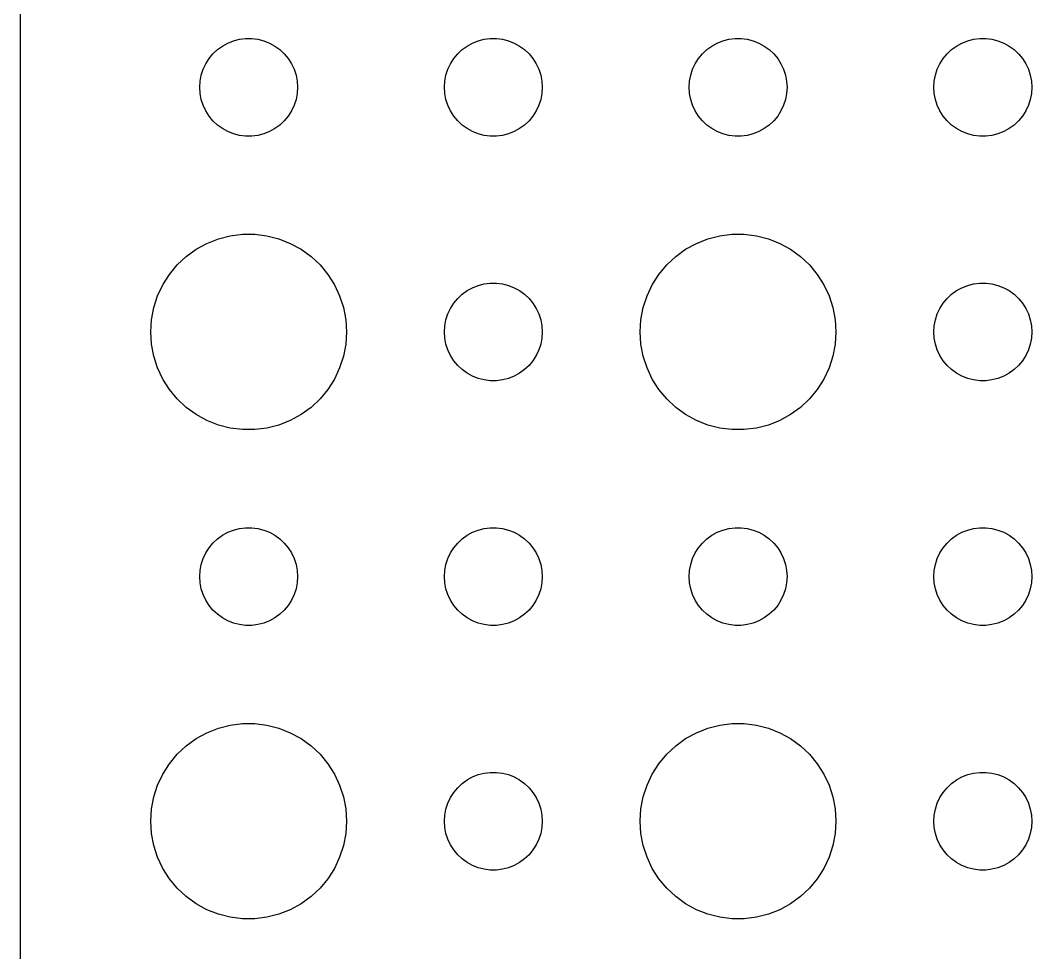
# Model space of a CAD drawing. Header units: metres. Extents: x -134 to 134, y 518 to 1078.
# Drawn here: x -134.5 to -103.5, y 907.97 to 936.56 of the extents above; entities that cross this region are included whole.
import ezdxf

# ---------------------------------------------------------------- set-up
doc = ezdxf.new("R2010")
doc.units = ezdxf.units.M

msp = doc.modelspace()

# ---------------------------------------------------------------- linework, layer by layer
for p, q in [((-134.5, 959), (-134.5, 865)), ((-128.139, 935.857), (-127.964, 935.927)), ((-127.964, 935.927), (-127.781, 935.973)), ((-127.781, 935.973), (-127.594, 935.997)), ((-127.594, 935.997), (-127.406, 935.997)), ((-127.406, 935.997), (-127.219, 935.973)), ((-127.219, 935.973), (-127.036, 935.927)), ((-127.036, 935.927), (-126.861, 935.857)), ((-120.639, 935.857), (-120.464, 935.927)), ((-120.464, 935.927), (-120.281, 935.973)), ((-120.281, 935.973), (-120.094, 935.997)), ((-120.094, 935.997), (-119.906, 935.997)), ((-119.906, 935.997), (-119.719, 935.973)), ((-119.719, 935.973), (-119.536, 935.927)), ((-119.536, 935.927), (-119.361, 935.857)), ((-113.139, 935.857), (-112.964, 935.927)), ((-112.964, 935.927), (-112.781, 935.973)), ((-112.781, 935.973), (-112.594, 935.997)), ((-112.594, 935.997), (-112.406, 935.997)), ((-112.406, 935.997), (-112.219, 935.973)), ((-112.219, 935.973), (-112.036, 935.927)), ((-112.036, 935.927), (-111.861, 935.857)), ((-105.639, 935.857), (-105.464, 935.927)), ((-105.464, 935.927), (-105.281, 935.973)), ((-105.281, 935.973), (-105.094, 935.997)), ((-105.094, 935.997), (-104.906, 935.997)), ((-104.906, 935.997), (-104.719, 935.973)), ((-104.719, 935.973), (-104.536, 935.927)), ((-104.536, 935.927), (-104.361, 935.857)), ((-128.593, 935.527), (-128.456, 935.656)), ((-128.456, 935.656), (-128.304, 935.766)), ((-128.304, 935.766), (-128.139, 935.857)), ((-126.861, 935.857), (-126.696, 935.766)), ((-126.696, 935.766), (-126.544, 935.656)), ((-126.544, 935.656), (-126.407, 935.527)), ((-121.093, 935.527), (-120.956, 935.656)), ((-120.956, 935.656), (-120.804, 935.766)), ((-120.804, 935.766), (-120.639, 935.857)), ((-119.361, 935.857), (-119.196, 935.766)), ((-119.196, 935.766), (-119.044, 935.656)), ((-119.044, 935.656), (-118.907, 935.527)), ((-113.593, 935.527), (-113.456, 935.656)), ((-113.456, 935.656), (-113.304, 935.766)), ((-113.304, 935.766), (-113.139, 935.857)), ((-111.861, 935.857), (-111.696, 935.766)), ((-111.696, 935.766), (-111.544, 935.656)), ((-111.544, 935.656), (-111.407, 935.527)), ((-106.093, 935.527), (-105.956, 935.656)), ((-105.956, 935.656), (-105.804, 935.766)), ((-105.804, 935.766), (-105.639, 935.857)), ((-104.361, 935.857), (-104.196, 935.766)), ((-104.196, 935.766), (-104.044, 935.656)), ((-104.044, 935.656), (-103.907, 935.527)), ((-128.814, 935.223), (-128.714, 935.382)), ((-128.714, 935.382), (-128.593, 935.527)), ((-126.407, 935.527), (-126.286, 935.382)), ((-126.286, 935.382), (-126.186, 935.223)), ((-121.314, 935.223), (-121.214, 935.382)), ((-121.214, 935.382), (-121.093, 935.527)), ((-118.907, 935.527), (-118.786, 935.382)), ((-118.786, 935.382), (-118.686, 935.223)), ((-113.814, 935.223), (-113.714, 935.382)), ((-113.714, 935.382), (-113.593, 935.527)), ((-111.407, 935.527), (-111.286, 935.382)), ((-111.286, 935.382), (-111.186, 935.223)), ((-106.314, 935.223), (-106.214, 935.382)), ((-106.214, 935.382), (-106.093, 935.527)), ((-103.907, 935.527), (-103.786, 935.382)), ((-103.786, 935.382), (-103.686, 935.223)), ((-128.953, 934.873), (-128.895, 935.052)), ((-128.895, 935.052), (-128.814, 935.223)), ((-126.186, 935.223), (-126.105, 935.052)), ((-126.105, 935.052), (-126.047, 934.873)), ((-121.453, 934.873), (-121.395, 935.052)), ((-121.395, 935.052), (-121.314, 935.223)), ((-118.686, 935.223), (-118.605, 935.052)), ((-118.605, 935.052), (-118.547, 934.873)), ((-113.953, 934.873), (-113.895, 935.052)), ((-113.895, 935.052), (-113.814, 935.223)), ((-111.186, 935.223), (-111.105, 935.052)), ((-111.105, 935.052), (-111.047, 934.873)), ((-106.453, 934.873), (-106.395, 935.052)), ((-106.395, 935.052), (-106.314, 935.223)), ((-103.686, 935.223), (-103.605, 935.052)), ((-103.605, 935.052), (-103.547, 934.873)), ((-129, 934.5), (-128.988, 934.688)), ((-128.988, 934.688), (-128.953, 934.873)), ((-126.047, 934.873), (-126.012, 934.688)), ((-126.012, 934.688), (-126, 934.5)), ((-121.5, 934.5), (-121.488, 934.688)), ((-121.488, 934.688), (-121.453, 934.873)), ((-118.547, 934.873), (-118.512, 934.688)), ((-118.512, 934.688), (-118.5, 934.5)), ((-114, 934.5), (-113.988, 934.688)), ((-113.988, 934.688), (-113.953, 934.873)), ((-111.047, 934.873), (-111.012, 934.688)), ((-111.012, 934.688), (-111, 934.5)), ((-106.5, 934.5), (-106.488, 934.688)), ((-106.488, 934.688), (-106.453, 934.873)), ((-103.547, 934.873), (-103.512, 934.688)), ((-103.512, 934.688), (-103.5, 934.5)), ((-128.988, 934.312), (-129, 934.5)), ((-126, 934.5), (-126.012, 934.312)), ((-121.488, 934.312), (-121.5, 934.5)), ((-118.5, 934.5), (-118.512, 934.312)), ((-113.988, 934.312), (-114, 934.5)), ((-111, 934.5), (-111.012, 934.312)), ((-106.488, 934.312), (-106.5, 934.5)), ((-103.5, 934.5), (-103.512, 934.312)), ((-128.953, 934.127), (-128.988, 934.312)), ((-128.895, 933.948), (-128.953, 934.127)), ((-126.047, 934.127), (-126.105, 933.948)), ((-126.012, 934.312), (-126.047, 934.127)), ((-121.453, 934.127), (-121.488, 934.312)), ((-121.395, 933.948), (-121.453, 934.127)), ((-118.547, 934.127), (-118.605, 933.948)), ((-118.512, 934.312), (-118.547, 934.127)), ((-113.953, 934.127), (-113.988, 934.312)), ((-113.895, 933.948), (-113.953, 934.127)), ((-111.047, 934.127), (-111.105, 933.948)), ((-111.012, 934.312), (-111.047, 934.127)), ((-106.453, 934.127), (-106.488, 934.312)), ((-106.395, 933.948), (-106.453, 934.127)), ((-103.547, 934.127), (-103.605, 933.948)), ((-103.512, 934.312), (-103.547, 934.127)), ((-128.814, 933.777), (-128.895, 933.948)), ((-128.714, 933.618), (-128.814, 933.777)), ((-126.186, 933.777), (-126.286, 933.618)), ((-126.105, 933.948), (-126.186, 933.777)), ((-121.314, 933.777), (-121.395, 933.948)), ((-121.214, 933.618), (-121.314, 933.777)), ((-118.686, 933.777), (-118.786, 933.618)), ((-118.605, 933.948), (-118.686, 933.777)), ((-113.814, 933.777), (-113.895, 933.948)), ((-113.714, 933.618), (-113.814, 933.777)), ((-111.186, 933.777), (-111.286, 933.618)), ((-111.105, 933.948), (-111.186, 933.777)), ((-106.314, 933.777), (-106.395, 933.948)), ((-106.214, 933.618), (-106.314, 933.777)), ((-103.686, 933.777), (-103.786, 933.618)), ((-103.605, 933.948), (-103.686, 933.777)), ((-128.593, 933.473), (-128.714, 933.618)), ((-128.456, 933.344), (-128.593, 933.473)), ((-126.407, 933.473), (-126.544, 933.344)), ((-126.286, 933.618), (-126.407, 933.473)), ((-121.093, 933.473), (-121.214, 933.618)), ((-120.956, 933.344), (-121.093, 933.473)), ((-118.907, 933.473), (-119.044, 933.344)), ((-118.786, 933.618), (-118.907, 933.473)), ((-113.593, 933.473), (-113.714, 933.618)), ((-113.456, 933.344), (-113.593, 933.473)), ((-111.407, 933.473), (-111.544, 933.344)), ((-111.286, 933.618), (-111.407, 933.473)), ((-106.093, 933.473), (-106.214, 933.618)), ((-105.956, 933.344), (-106.093, 933.473)), ((-103.907, 933.473), (-104.044, 933.344)), ((-103.786, 933.618), (-103.907, 933.473)), ((-128.304, 933.234), (-128.456, 933.344)), ((-128.139, 933.143), (-128.304, 933.234)), ((-127.964, 933.073), (-128.139, 933.143)), ((-126.861, 933.143), (-127.036, 933.073)), ((-126.696, 933.234), (-126.861, 933.143)), ((-126.544, 933.344), (-126.696, 933.234)), ((-120.804, 933.234), (-120.956, 933.344)), ((-120.639, 933.143), (-120.804, 933.234)), ((-120.464, 933.073), (-120.639, 933.143)), ((-119.361, 933.143), (-119.536, 933.073)), ((-119.196, 933.234), (-119.361, 933.143)), ((-119.044, 933.344), (-119.196, 933.234)), ((-113.304, 933.234), (-113.456, 933.344)), ((-113.139, 933.143), (-113.304, 933.234)), ((-112.964, 933.073), (-113.139, 933.143)), ((-111.861, 933.143), (-112.036, 933.073)), ((-111.696, 933.234), (-111.861, 933.143)), ((-111.544, 933.344), (-111.696, 933.234)), ((-105.804, 933.234), (-105.956, 933.344)), ((-105.639, 933.143), (-105.804, 933.234)), ((-105.464, 933.073), (-105.639, 933.143)), ((-104.361, 933.143), (-104.536, 933.073)), ((-104.196, 933.234), (-104.361, 933.143)), ((-104.044, 933.344), (-104.196, 933.234)), ((-127.781, 933.027), (-127.964, 933.073)), ((-127.594, 933.003), (-127.781, 933.027)), ((-127.406, 933.003), (-127.594, 933.003)), ((-127.219, 933.027), (-127.406, 933.003)), ((-127.036, 933.073), (-127.219, 933.027)), ((-120.281, 933.027), (-120.464, 933.073)), ((-120.094, 933.003), (-120.281, 933.027)), ((-119.906, 933.003), (-120.094, 933.003)), ((-119.719, 933.027), (-119.906, 933.003)), ((-119.536, 933.073), (-119.719, 933.027)), ((-112.781, 933.027), (-112.964, 933.073)), ((-112.594, 933.003), (-112.781, 933.027)), ((-112.406, 933.003), (-112.594, 933.003)), ((-112.219, 933.027), (-112.406, 933.003)), ((-112.036, 933.073), (-112.219, 933.027)), ((-105.281, 933.027), (-105.464, 933.073)), ((-105.094, 933.003), (-105.281, 933.027)), ((-104.906, 933.003), (-105.094, 933.003)), ((-104.719, 933.027), (-104.906, 933.003)), ((-104.536, 933.073), (-104.719, 933.027)), ((-129.107, 929.533), (-128.777, 929.714)), ((-128.777, 929.714), (-128.427, 929.853)), ((-128.427, 929.853), (-128.062, 929.947)), ((-128.062, 929.947), (-127.688, 929.994)), ((-127.688, 929.994), (-127.312, 929.994)), ((-127.312, 929.994), (-126.938, 929.947)), ((-126.938, 929.947), (-126.573, 929.853)), ((-126.573, 929.853), (-126.223, 929.714)), ((-126.223, 929.714), (-125.893, 929.533)), ((-114.107, 929.533), (-113.777, 929.714)), ((-113.777, 929.714), (-113.427, 929.853)), ((-113.427, 929.853), (-113.062, 929.947)), ((-113.062, 929.947), (-112.688, 929.994)), ((-112.688, 929.994), (-112.312, 929.994)), ((-112.312, 929.994), (-111.938, 929.947)), ((-111.938, 929.947), (-111.573, 929.853)), ((-111.573, 929.853), (-111.223, 929.714)), ((-111.223, 929.714), (-110.893, 929.533)), ((-129.412, 929.312), (-129.107, 929.533)), ((-125.893, 929.533), (-125.588, 929.312)), ((-114.412, 929.312), (-114.107, 929.533)), ((-110.893, 929.533), (-110.588, 929.312)), ((-129.687, 929.054), (-129.412, 929.312)), ((-125.588, 929.312), (-125.313, 929.054)), ((-114.687, 929.054), (-114.412, 929.312)), ((-110.588, 929.312), (-110.313, 929.054)), ((-130.129, 928.445), (-129.927, 928.763)), ((-129.927, 928.763), (-129.687, 929.054)), ((-125.313, 929.054), (-125.073, 928.763)), ((-125.073, 928.763), (-124.871, 928.445)), ((-115.129, 928.445), (-114.927, 928.763)), ((-114.927, 928.763), (-114.687, 929.054)), ((-110.313, 929.054), (-110.073, 928.763)), ((-110.073, 928.763), (-109.871, 928.445)), ((-120.464, 928.427), (-120.281, 928.473)), ((-120.281, 928.473), (-120.094, 928.497)), ((-120.094, 928.497), (-119.906, 928.497)), ((-119.906, 928.497), (-119.719, 928.473)), ((-119.719, 928.473), (-119.536, 928.427)), ((-105.464, 928.427), (-105.281, 928.473)), ((-105.281, 928.473), (-105.094, 928.497)), ((-105.094, 928.497), (-104.906, 928.497)), ((-104.906, 928.497), (-104.719, 928.473)), ((-104.719, 928.473), (-104.536, 928.427)), ((-130.289, 928.104), (-130.129, 928.445)), ((-124.871, 928.445), (-124.711, 928.104)), ((-121.093, 928.027), (-120.956, 928.156)), ((-120.956, 928.156), (-120.804, 928.266)), ((-120.804, 928.266), (-120.639, 928.357)), ((-120.639, 928.357), (-120.464, 928.427)), ((-119.536, 928.427), (-119.361, 928.357)), ((-119.361, 928.357), (-119.196, 928.266)), ((-119.196, 928.266), (-119.044, 928.156)), ((-119.044, 928.156), (-118.907, 928.027)), ((-115.289, 928.104), (-115.129, 928.445)), ((-109.871, 928.445), (-109.711, 928.104)), ((-106.093, 928.027), (-105.956, 928.156)), ((-105.956, 928.156), (-105.804, 928.266)), ((-105.804, 928.266), (-105.639, 928.357)), ((-105.639, 928.357), (-105.464, 928.427)), ((-104.536, 928.427), (-104.361, 928.357)), ((-104.361, 928.357), (-104.196, 928.266)), ((-104.196, 928.266), (-104.044, 928.156)), ((-104.044, 928.156), (-103.907, 928.027)), ((-130.406, 927.746), (-130.289, 928.104)), ((-124.711, 928.104), (-124.594, 927.746)), ((-121.314, 927.723), (-121.214, 927.882)), ((-121.214, 927.882), (-121.093, 928.027)), ((-118.907, 928.027), (-118.786, 927.882)), ((-118.786, 927.882), (-118.686, 927.723)), ((-115.406, 927.746), (-115.289, 928.104)), ((-109.711, 928.104), (-109.594, 927.746)), ((-106.314, 927.723), (-106.214, 927.882)), ((-106.214, 927.882), (-106.093, 928.027)), ((-103.907, 928.027), (-103.786, 927.882)), ((-103.786, 927.882), (-103.686, 927.723)), ((-130.476, 927.376), (-130.406, 927.746)), ((-124.594, 927.746), (-124.524, 927.376)), ((-121.453, 927.373), (-121.395, 927.552)), ((-121.395, 927.552), (-121.314, 927.723)), ((-118.686, 927.723), (-118.605, 927.552)), ((-118.605, 927.552), (-118.547, 927.373)), ((-115.476, 927.376), (-115.406, 927.746)), ((-109.594, 927.746), (-109.524, 927.376)), ((-106.453, 927.373), (-106.395, 927.552)), ((-106.395, 927.552), (-106.314, 927.723)), ((-103.686, 927.723), (-103.605, 927.552)), ((-103.605, 927.552), (-103.547, 927.373)), ((-130.5, 927), (-130.476, 927.376)), ((-124.524, 927.376), (-124.5, 927)), ((-121.488, 927.188), (-121.453, 927.373)), ((-118.547, 927.373), (-118.512, 927.188)), ((-115.5, 927), (-115.476, 927.376)), ((-109.524, 927.376), (-109.5, 927)), ((-106.488, 927.188), (-106.453, 927.373)), ((-103.547, 927.373), (-103.512, 927.188)), ((-130.476, 926.624), (-130.5, 927)), ((-124.5, 927), (-124.524, 926.624)), ((-121.5, 927), (-121.488, 927.188)), ((-121.488, 926.812), (-121.5, 927)), ((-118.512, 927.188), (-118.5, 927)), ((-118.5, 927), (-118.512, 926.812)), ((-115.476, 926.624), (-115.5, 927)), ((-109.5, 927), (-109.524, 926.624)), ((-106.5, 927), (-106.488, 927.188)), ((-106.488, 926.812), (-106.5, 927)), ((-103.512, 927.188), (-103.5, 927)), ((-103.5, 927), (-103.512, 926.812)), ((-130.406, 926.254), (-130.476, 926.624)), ((-124.524, 926.624), (-124.594, 926.254)), ((-121.453, 926.627), (-121.488, 926.812)), ((-121.395, 926.448), (-121.453, 926.627)), ((-118.547, 926.627), (-118.605, 926.448)), ((-118.512, 926.812), (-118.547, 926.627)), ((-115.406, 926.254), (-115.476, 926.624)), ((-109.524, 926.624), (-109.594, 926.254)), ((-106.453, 926.627), (-106.488, 926.812)), ((-106.395, 926.448), (-106.453, 926.627)), ((-103.547, 926.627), (-103.605, 926.448)), ((-103.512, 926.812), (-103.547, 926.627)), ((-121.314, 926.277), (-121.395, 926.448)), ((-118.605, 926.448), (-118.686, 926.277)), ((-106.314, 926.277), (-106.395, 926.448)), ((-103.605, 926.448), (-103.686, 926.277)), ((-130.289, 925.896), (-130.406, 926.254)), ((-124.594, 926.254), (-124.711, 925.896)), ((-121.214, 926.118), (-121.314, 926.277)), ((-121.093, 925.973), (-121.214, 926.118)), ((-120.956, 925.844), (-121.093, 925.973)), ((-118.907, 925.973), (-119.044, 925.844)), ((-118.786, 926.118), (-118.907, 925.973)), ((-118.686, 926.277), (-118.786, 926.118)), ((-115.289, 925.896), (-115.406, 926.254)), ((-109.594, 926.254), (-109.711, 925.896)), ((-106.214, 926.118), (-106.314, 926.277)), ((-106.093, 925.973), (-106.214, 926.118)), ((-105.956, 925.844), (-106.093, 925.973)), ((-103.907, 925.973), (-104.044, 925.844)), ((-103.786, 926.118), (-103.907, 925.973)), ((-103.686, 926.277), (-103.786, 926.118)), ((-130.129, 925.555), (-130.289, 925.896)), ((-124.711, 925.896), (-124.871, 925.555)), ((-120.804, 925.734), (-120.956, 925.844)), ((-120.639, 925.643), (-120.804, 925.734)), ((-119.196, 925.734), (-119.361, 925.643)), ((-119.044, 925.844), (-119.196, 925.734)), ((-115.129, 925.555), (-115.289, 925.896)), ((-109.711, 925.896), (-109.871, 925.555)), ((-105.804, 925.734), (-105.956, 925.844)), ((-105.639, 925.643), (-105.804, 925.734)), ((-104.196, 925.734), (-104.361, 925.643)), ((-104.044, 925.844), (-104.196, 925.734)), ((-129.927, 925.237), (-130.129, 925.555)), ((-124.871, 925.555), (-125.073, 925.237)), ((-120.464, 925.573), (-120.639, 925.643)), ((-120.281, 925.527), (-120.464, 925.573)), ((-120.094, 925.503), (-120.281, 925.527)), ((-119.906, 925.503), (-120.094, 925.503)), ((-119.719, 925.527), (-119.906, 925.503)), ((-119.536, 925.573), (-119.719, 925.527)), ((-119.361, 925.643), (-119.536, 925.573)), ((-114.927, 925.237), (-115.129, 925.555)), ((-109.871, 925.555), (-110.073, 925.237)), ((-105.464, 925.573), (-105.639, 925.643)), ((-105.281, 925.527), (-105.464, 925.573)), ((-105.094, 925.503), (-105.281, 925.527)), ((-104.906, 925.503), (-105.094, 925.503)), ((-104.719, 925.527), (-104.906, 925.503)), ((-104.536, 925.573), (-104.719, 925.527)), ((-104.361, 925.643), (-104.536, 925.573)), ((-129.687, 924.946), (-129.927, 925.237)), ((-125.073, 925.237), (-125.313, 924.946)), ((-114.687, 924.946), (-114.927, 925.237)), ((-110.073, 925.237), (-110.313, 924.946)), ((-129.412, 924.688), (-129.687, 924.946)), ((-125.313, 924.946), (-125.588, 924.688)), ((-114.412, 924.688), (-114.687, 924.946)), ((-110.313, 924.946), (-110.588, 924.688)), ((-129.107, 924.467), (-129.412, 924.688)), ((-128.777, 924.286), (-129.107, 924.467)), ((-125.893, 924.467), (-126.223, 924.286)), ((-125.588, 924.688), (-125.893, 924.467)), ((-114.107, 924.467), (-114.412, 924.688)), ((-113.777, 924.286), (-114.107, 924.467)), ((-110.893, 924.467), (-111.223, 924.286)), ((-110.588, 924.688), (-110.893, 924.467)), ((-128.427, 924.147), (-128.777, 924.286)), ((-128.062, 924.053), (-128.427, 924.147)), ((-126.573, 924.147), (-126.938, 924.053)), ((-126.223, 924.286), (-126.573, 924.147)), ((-113.427, 924.147), (-113.777, 924.286)), ((-113.062, 924.053), (-113.427, 924.147)), ((-111.573, 924.147), (-111.938, 924.053)), ((-111.223, 924.286), (-111.573, 924.147)), ((-127.688, 924.006), (-128.062, 924.053)), ((-127.312, 924.006), (-127.688, 924.006)), ((-126.938, 924.053), (-127.312, 924.006)), ((-112.688, 924.006), (-113.062, 924.053)), ((-112.312, 924.006), (-112.688, 924.006)), ((-111.938, 924.053), (-112.312, 924.006)), ((-128.456, 920.656), (-128.304, 920.766)), ((-128.304, 920.766), (-128.139, 920.857)), ((-128.139, 920.857), (-127.964, 920.927)), ((-127.964, 920.927), (-127.781, 920.973)), ((-127.781, 920.973), (-127.594, 920.997)), ((-127.594, 920.997), (-127.406, 920.997)), ((-127.406, 920.997), (-127.219, 920.973)), ((-127.219, 920.973), (-127.036, 920.927)), ((-127.036, 920.927), (-126.861, 920.857)), ((-126.861, 920.857), (-126.696, 920.766)), ((-126.696, 920.766), (-126.544, 920.656)), ((-120.956, 920.656), (-120.804, 920.766)), ((-120.804, 920.766), (-120.639, 920.857)), ((-120.639, 920.857), (-120.464, 920.927)), ((-120.464, 920.927), (-120.281, 920.973)), ((-120.281, 920.973), (-120.094, 920.997)), ((-120.094, 920.997), (-119.906, 920.997)), ((-119.906, 920.997), (-119.719, 920.973)), ((-119.719, 920.973), (-119.536, 920.927)), ((-119.536, 920.927), (-119.361, 920.857)), ((-119.361, 920.857), (-119.196, 920.766)), ((-119.196, 920.766), (-119.044, 920.656)), ((-113.456, 920.656), (-113.304, 920.766)), ((-113.304, 920.766), (-113.139, 920.857)), ((-113.139, 920.857), (-112.964, 920.927)), ((-112.964, 920.927), (-112.781, 920.973)), ((-112.781, 920.973), (-112.594, 920.997)), ((-112.594, 920.997), (-112.406, 920.997)), ((-112.406, 920.997), (-112.219, 920.973)), ((-112.219, 920.973), (-112.036, 920.927)), ((-112.036, 920.927), (-111.861, 920.857)), ((-111.861, 920.857), (-111.696, 920.766)), ((-111.696, 920.766), (-111.544, 920.656)), ((-105.956, 920.656), (-105.804, 920.766)), ((-105.804, 920.766), (-105.639, 920.857)), ((-105.639, 920.857), (-105.464, 920.927)), ((-105.464, 920.927), (-105.281, 920.973)), ((-105.281, 920.973), (-105.094, 920.997)), ((-105.094, 920.997), (-104.906, 920.997)), ((-104.906, 920.997), (-104.719, 920.973)), ((-104.719, 920.973), (-104.536, 920.927)), ((-104.536, 920.927), (-104.361, 920.857)), ((-104.361, 920.857), (-104.196, 920.766)), ((-104.196, 920.766), (-104.044, 920.656)), ((-128.714, 920.382), (-128.593, 920.527)), ((-128.593, 920.527), (-128.456, 920.656)), ((-126.544, 920.656), (-126.407, 920.527)), ((-126.407, 920.527), (-126.286, 920.382)), ((-121.214, 920.382), (-121.093, 920.527)), ((-121.093, 920.527), (-120.956, 920.656)), ((-119.044, 920.656), (-118.907, 920.527)), ((-118.907, 920.527), (-118.786, 920.382)), ((-113.714, 920.382), (-113.593, 920.527)), ((-113.593, 920.527), (-113.456, 920.656)), ((-111.544, 920.656), (-111.407, 920.527)), ((-111.407, 920.527), (-111.286, 920.382)), ((-106.214, 920.382), (-106.093, 920.527)), ((-106.093, 920.527), (-105.956, 920.656)), ((-104.044, 920.656), (-103.907, 920.527)), ((-103.907, 920.527), (-103.786, 920.382)), ((-128.895, 920.052), (-128.814, 920.223)), ((-128.814, 920.223), (-128.714, 920.382)), ((-126.286, 920.382), (-126.186, 920.223)), ((-126.186, 920.223), (-126.105, 920.052)), ((-121.395, 920.052), (-121.314, 920.223)), ((-121.314, 920.223), (-121.214, 920.382)), ((-118.786, 920.382), (-118.686, 920.223)), ((-118.686, 920.223), (-118.605, 920.052)), ((-113.895, 920.052), (-113.814, 920.223)), ((-113.814, 920.223), (-113.714, 920.382)), ((-111.286, 920.382), (-111.186, 920.223)), ((-111.186, 920.223), (-111.105, 920.052)), ((-106.395, 920.052), (-106.314, 920.223)), ((-106.314, 920.223), (-106.214, 920.382)), ((-103.786, 920.382), (-103.686, 920.223)), ((-103.686, 920.223), (-103.605, 920.052)), ((-128.988, 919.688), (-128.953, 919.873)), ((-128.953, 919.873), (-128.895, 920.052)), ((-126.105, 920.052), (-126.047, 919.873)), ((-126.047, 919.873), (-126.012, 919.688)), ((-121.488, 919.688), (-121.453, 919.873)), ((-121.453, 919.873), (-121.395, 920.052)), ((-118.605, 920.052), (-118.547, 919.873)), ((-118.547, 919.873), (-118.512, 919.688)), ((-113.988, 919.688), (-113.953, 919.873)), ((-113.953, 919.873), (-113.895, 920.052)), ((-111.105, 920.052), (-111.047, 919.873)), ((-111.047, 919.873), (-111.012, 919.688)), ((-106.488, 919.688), (-106.453, 919.873)), ((-106.453, 919.873), (-106.395, 920.052)), ((-103.605, 920.052), (-103.547, 919.873)), ((-103.547, 919.873), (-103.512, 919.688)), ((-129, 919.5), (-128.988, 919.688)), ((-128.988, 919.312), (-129, 919.5)), ((-126.012, 919.688), (-126, 919.5)), ((-126, 919.5), (-126.012, 919.312)), ((-121.5, 919.5), (-121.488, 919.688)), ((-121.488, 919.312), (-121.5, 919.5)), ((-118.512, 919.688), (-118.5, 919.5)), ((-118.5, 919.5), (-118.512, 919.312)), ((-114, 919.5), (-113.988, 919.688)), ((-113.988, 919.312), (-114, 919.5)), ((-111.012, 919.688), (-111, 919.5)), ((-111, 919.5), (-111.012, 919.312)), ((-106.5, 919.5), (-106.488, 919.688)), ((-106.488, 919.312), (-106.5, 919.5)), ((-103.512, 919.688), (-103.5, 919.5)), ((-103.5, 919.5), (-103.512, 919.312)), ((-128.953, 919.127), (-128.988, 919.312)), ((-126.012, 919.312), (-126.047, 919.127)), ((-121.453, 919.127), (-121.488, 919.312)), ((-118.512, 919.312), (-118.547, 919.127)), ((-113.953, 919.127), (-113.988, 919.312)), ((-111.012, 919.312), (-111.047, 919.127)), ((-106.453, 919.127), (-106.488, 919.312)), ((-103.512, 919.312), (-103.547, 919.127)), ((-128.895, 918.948), (-128.953, 919.127)), ((-128.814, 918.777), (-128.895, 918.948)), ((-126.105, 918.948), (-126.186, 918.777)), ((-126.047, 919.127), (-126.105, 918.948)), ((-121.395, 918.948), (-121.453, 919.127)), ((-121.314, 918.777), (-121.395, 918.948)), ((-118.605, 918.948), (-118.686, 918.777)), ((-118.547, 919.127), (-118.605, 918.948)), ((-113.895, 918.948), (-113.953, 919.127)), ((-113.814, 918.777), (-113.895, 918.948)), ((-111.105, 918.948), (-111.186, 918.777)), ((-111.047, 919.127), (-111.105, 918.948)), ((-106.395, 918.948), (-106.453, 919.127)), ((-106.314, 918.777), (-106.395, 918.948)), ((-103.605, 918.948), (-103.686, 918.777)), ((-103.547, 919.127), (-103.605, 918.948)), ((-128.714, 918.618), (-128.814, 918.777)), ((-128.593, 918.473), (-128.714, 918.618)), ((-126.286, 918.618), (-126.407, 918.473)), ((-126.186, 918.777), (-126.286, 918.618)), ((-121.214, 918.618), (-121.314, 918.777)), ((-121.093, 918.473), (-121.214, 918.618)), ((-118.786, 918.618), (-118.907, 918.473)), ((-118.686, 918.777), (-118.786, 918.618)), ((-113.714, 918.618), (-113.814, 918.777)), ((-113.593, 918.473), (-113.714, 918.618)), ((-111.286, 918.618), (-111.407, 918.473)), ((-111.186, 918.777), (-111.286, 918.618)), ((-106.214, 918.618), (-106.314, 918.777)), ((-106.093, 918.473), (-106.214, 918.618)), ((-103.786, 918.618), (-103.907, 918.473)), ((-103.686, 918.777), (-103.786, 918.618)), ((-128.456, 918.344), (-128.593, 918.473)), ((-128.304, 918.234), (-128.456, 918.344)), ((-128.139, 918.143), (-128.304, 918.234)), ((-126.696, 918.234), (-126.861, 918.143)), ((-126.544, 918.344), (-126.696, 918.234)), ((-126.407, 918.473), (-126.544, 918.344)), ((-120.956, 918.344), (-121.093, 918.473)), ((-120.804, 918.234), (-120.956, 918.344)), ((-120.639, 918.143), (-120.804, 918.234)), ((-119.196, 918.234), (-119.361, 918.143)), ((-119.044, 918.344), (-119.196, 918.234)), ((-118.907, 918.473), (-119.044, 918.344)), ((-113.456, 918.344), (-113.593, 918.473)), ((-113.304, 918.234), (-113.456, 918.344)), ((-113.139, 918.143), (-113.304, 918.234)), ((-111.696, 918.234), (-111.861, 918.143)), ((-111.544, 918.344), (-111.696, 918.234)), ((-111.407, 918.473), (-111.544, 918.344)), ((-105.956, 918.344), (-106.093, 918.473)), ((-105.804, 918.234), (-105.956, 918.344)), ((-105.639, 918.143), (-105.804, 918.234)), ((-104.196, 918.234), (-104.361, 918.143)), ((-104.044, 918.344), (-104.196, 918.234)), ((-103.907, 918.473), (-104.044, 918.344)), ((-127.964, 918.073), (-128.139, 918.143)), ((-127.781, 918.027), (-127.964, 918.073)), ((-127.594, 918.003), (-127.781, 918.027)), ((-127.406, 918.003), (-127.594, 918.003)), ((-127.219, 918.027), (-127.406, 918.003)), ((-127.036, 918.073), (-127.219, 918.027)), ((-126.861, 918.143), (-127.036, 918.073)), ((-120.464, 918.073), (-120.639, 918.143)), ((-120.281, 918.027), (-120.464, 918.073)), ((-120.094, 918.003), (-120.281, 918.027)), ((-119.906, 918.003), (-120.094, 918.003)), ((-119.719, 918.027), (-119.906, 918.003)), ((-119.536, 918.073), (-119.719, 918.027)), ((-119.361, 918.143), (-119.536, 918.073)), ((-112.964, 918.073), (-113.139, 918.143)), ((-112.781, 918.027), (-112.964, 918.073)), ((-112.594, 918.003), (-112.781, 918.027)), ((-112.406, 918.003), (-112.594, 918.003)), ((-112.219, 918.027), (-112.406, 918.003)), ((-112.036, 918.073), (-112.219, 918.027)), ((-111.861, 918.143), (-112.036, 918.073)), ((-105.464, 918.073), (-105.639, 918.143)), ((-105.281, 918.027), (-105.464, 918.073)), ((-105.094, 918.003), (-105.281, 918.027)), ((-104.906, 918.003), (-105.094, 918.003)), ((-104.719, 918.027), (-104.906, 918.003)), ((-104.536, 918.073), (-104.719, 918.027)), ((-104.361, 918.143), (-104.536, 918.073)), ((-128.777, 914.714), (-128.427, 914.853)), ((-128.427, 914.853), (-128.062, 914.947)), ((-128.062, 914.947), (-127.688, 914.994)), ((-127.688, 914.994), (-127.312, 914.994)), ((-127.312, 914.994), (-126.938, 914.947)), ((-126.938, 914.947), (-126.573, 914.853)), ((-126.573, 914.853), (-126.223, 914.714)), ((-113.777, 914.714), (-113.427, 914.853)), ((-113.427, 914.853), (-113.062, 914.947)), ((-113.062, 914.947), (-112.688, 914.994)), ((-112.688, 914.994), (-112.312, 914.994)), ((-112.312, 914.994), (-111.938, 914.947)), ((-111.938, 914.947), (-111.573, 914.853)), ((-111.573, 914.853), (-111.223, 914.714)), ((-129.412, 914.312), (-129.107, 914.533)), ((-129.107, 914.533), (-128.777, 914.714)), ((-126.223, 914.714), (-125.893, 914.533)), ((-125.893, 914.533), (-125.588, 914.312)), ((-114.412, 914.312), (-114.107, 914.533)), ((-114.107, 914.533), (-113.777, 914.714)), ((-111.223, 914.714), (-110.893, 914.533)), ((-110.893, 914.533), (-110.588, 914.312)), ((-129.687, 914.054), (-129.412, 914.312)), ((-125.588, 914.312), (-125.313, 914.054)), ((-114.687, 914.054), (-114.412, 914.312)), ((-110.588, 914.312), (-110.313, 914.054)), ((-129.927, 913.763), (-129.687, 914.054)), ((-125.313, 914.054), (-125.073, 913.763)), ((-114.927, 913.763), (-114.687, 914.054)), ((-110.313, 914.054), (-110.073, 913.763)), ((-130.129, 913.445), (-129.927, 913.763)), ((-125.073, 913.763), (-124.871, 913.445)), ((-115.129, 913.445), (-114.927, 913.763)), ((-110.073, 913.763), (-109.871, 913.445)), ((-130.289, 913.104), (-130.129, 913.445)), ((-124.871, 913.445), (-124.711, 913.104)), ((-120.956, 913.156), (-120.804, 913.266)), ((-120.804, 913.266), (-120.639, 913.357)), ((-120.639, 913.357), (-120.464, 913.427)), ((-120.464, 913.427), (-120.281, 913.473)), ((-120.281, 913.473), (-120.094, 913.497)), ((-120.094, 913.497), (-119.906, 913.497)), ((-119.906, 913.497), (-119.719, 913.473)), ((-119.719, 913.473), (-119.536, 913.427)), ((-119.536, 913.427), (-119.361, 913.357)), ((-119.361, 913.357), (-119.196, 913.266)), ((-119.196, 913.266), (-119.044, 913.156)), ((-115.289, 913.104), (-115.129, 913.445)), ((-109.871, 913.445), (-109.711, 913.104)), ((-105.956, 913.156), (-105.804, 913.266)), ((-105.804, 913.266), (-105.639, 913.357)), ((-105.639, 913.357), (-105.464, 913.427)), ((-105.464, 913.427), (-105.281, 913.473)), ((-105.281, 913.473), (-105.094, 913.497)), ((-105.094, 913.497), (-104.906, 913.497)), ((-104.906, 913.497), (-104.719, 913.473)), ((-104.719, 913.473), (-104.536, 913.427)), ((-104.536, 913.427), (-104.361, 913.357)), ((-104.361, 913.357), (-104.196, 913.266)), ((-104.196, 913.266), (-104.044, 913.156)), ((-130.406, 912.746), (-130.289, 913.104)), ((-124.711, 913.104), (-124.594, 912.746)), ((-121.214, 912.882), (-121.093, 913.027)), ((-121.093, 913.027), (-120.956, 913.156)), ((-119.044, 913.156), (-118.907, 913.027)), ((-118.907, 913.027), (-118.786, 912.882)), ((-115.406, 912.746), (-115.289, 913.104)), ((-109.711, 913.104), (-109.594, 912.746)), ((-106.214, 912.882), (-106.093, 913.027)), ((-106.093, 913.027), (-105.956, 913.156)), ((-104.044, 913.156), (-103.907, 913.027)), ((-103.907, 913.027), (-103.786, 912.882)), ((-130.476, 912.376), (-130.406, 912.746)), ((-124.594, 912.746), (-124.524, 912.376)), ((-121.395, 912.552), (-121.314, 912.723)), ((-121.314, 912.723), (-121.214, 912.882)), ((-118.786, 912.882), (-118.686, 912.723)), ((-118.686, 912.723), (-118.605, 912.552)), ((-115.476, 912.376), (-115.406, 912.746)), ((-109.594, 912.746), (-109.524, 912.376)), ((-106.395, 912.552), (-106.314, 912.723)), ((-106.314, 912.723), (-106.214, 912.882)), ((-103.786, 912.882), (-103.686, 912.723)), ((-103.686, 912.723), (-103.605, 912.552)), ((-130.5, 912), (-130.476, 912.376)), ((-124.524, 912.376), (-124.5, 912)), ((-121.488, 912.188), (-121.453, 912.373)), ((-121.453, 912.373), (-121.395, 912.552)), ((-118.605, 912.552), (-118.547, 912.373)), ((-118.547, 912.373), (-118.512, 912.188)), ((-115.5, 912), (-115.476, 912.376)), ((-109.524, 912.376), (-109.5, 912)), ((-106.488, 912.188), (-106.453, 912.373)), ((-106.453, 912.373), (-106.395, 912.552)), ((-103.605, 912.552), (-103.547, 912.373)), ((-103.547, 912.373), (-103.512, 912.188)), ((-121.5, 912), (-121.488, 912.188)), ((-118.512, 912.188), (-118.5, 912)), ((-106.5, 912), (-106.488, 912.188)), ((-103.512, 912.188), (-103.5, 912)), ((-130.476, 911.624), (-130.5, 912)), ((-124.5, 912), (-124.524, 911.624)), ((-121.488, 911.812), (-121.5, 912)), ((-121.453, 911.627), (-121.488, 911.812)), ((-118.512, 911.812), (-118.547, 911.627)), ((-118.5, 912), (-118.512, 911.812)), ((-115.476, 911.624), (-115.5, 912)), ((-109.5, 912), (-109.524, 911.624)), ((-106.488, 911.812), (-106.5, 912)), ((-106.453, 911.627), (-106.488, 911.812)), ((-103.512, 911.812), (-103.547, 911.627)), ((-103.5, 912), (-103.512, 911.812)), ((-130.406, 911.254), (-130.476, 911.624)), ((-124.524, 911.624), (-124.594, 911.254)), ((-121.395, 911.448), (-121.453, 911.627)), ((-121.314, 911.277), (-121.395, 911.448)), ((-118.605, 911.448), (-118.686, 911.277)), ((-118.547, 911.627), (-118.605, 911.448)), ((-115.406, 911.254), (-115.476, 911.624)), ((-109.524, 911.624), (-109.594, 911.254)), ((-106.395, 911.448), (-106.453, 911.627)), ((-106.314, 911.277), (-106.395, 911.448)), ((-103.605, 911.448), (-103.686, 911.277)), ((-103.547, 911.627), (-103.605, 911.448)), ((-130.289, 910.896), (-130.406, 911.254)), ((-124.594, 911.254), (-124.711, 910.896)), ((-121.214, 911.118), (-121.314, 911.277)), ((-121.093, 910.973), (-121.214, 911.118)), ((-118.786, 911.118), (-118.907, 910.973)), ((-118.686, 911.277), (-118.786, 911.118)), ((-115.289, 910.896), (-115.406, 911.254)), ((-109.594, 911.254), (-109.711, 910.896)), ((-106.214, 911.118), (-106.314, 911.277)), ((-106.093, 910.973), (-106.214, 911.118)), ((-103.786, 911.118), (-103.907, 910.973)), ((-103.686, 911.277), (-103.786, 911.118)), ((-130.129, 910.555), (-130.289, 910.896)), ((-124.711, 910.896), (-124.871, 910.555)), ((-120.956, 910.844), (-121.093, 910.973)), ((-120.804, 910.734), (-120.956, 910.844)), ((-119.044, 910.844), (-119.196, 910.734)), ((-118.907, 910.973), (-119.044, 910.844)), ((-115.129, 910.555), (-115.289, 910.896)), ((-109.711, 910.896), (-109.871, 910.555)), ((-105.956, 910.844), (-106.093, 910.973)), ((-105.804, 910.734), (-105.956, 910.844)), ((-104.044, 910.844), (-104.196, 910.734)), ((-103.907, 910.973), (-104.044, 910.844)), ((-129.927, 910.237), (-130.129, 910.555)), ((-124.871, 910.555), (-125.073, 910.237)), ((-120.639, 910.643), (-120.804, 910.734)), ((-120.464, 910.573), (-120.639, 910.643)), ((-120.281, 910.527), (-120.464, 910.573)), ((-120.094, 910.503), (-120.281, 910.527)), ((-119.906, 910.503), (-120.094, 910.503)), ((-119.719, 910.527), (-119.906, 910.503)), ((-119.536, 910.573), (-119.719, 910.527)), ((-119.361, 910.643), (-119.536, 910.573)), ((-119.196, 910.734), (-119.361, 910.643)), ((-114.927, 910.237), (-115.129, 910.555)), ((-109.871, 910.555), (-110.073, 910.237)), ((-105.639, 910.643), (-105.804, 910.734)), ((-105.464, 910.573), (-105.639, 910.643)), ((-105.281, 910.527), (-105.464, 910.573)), ((-105.094, 910.503), (-105.281, 910.527)), ((-104.906, 910.503), (-105.094, 910.503)), ((-104.719, 910.527), (-104.906, 910.503)), ((-104.536, 910.573), (-104.719, 910.527)), ((-104.361, 910.643), (-104.536, 910.573)), ((-104.196, 910.734), (-104.361, 910.643)), ((-129.687, 909.946), (-129.927, 910.237)), ((-125.073, 910.237), (-125.313, 909.946)), ((-114.687, 909.946), (-114.927, 910.237)), ((-110.073, 910.237), (-110.313, 909.946)), ((-129.412, 909.688), (-129.687, 909.946)), ((-125.313, 909.946), (-125.588, 909.688)), ((-114.412, 909.688), (-114.687, 909.946)), ((-110.313, 909.946), (-110.588, 909.688)), ((-129.107, 909.467), (-129.412, 909.688)), ((-125.588, 909.688), (-125.893, 909.467)), ((-114.107, 909.467), (-114.412, 909.688)), ((-110.588, 909.688), (-110.893, 909.467)), ((-128.777, 909.286), (-129.107, 909.467)), ((-128.427, 909.147), (-128.777, 909.286)), ((-126.223, 909.286), (-126.573, 909.147)), ((-125.893, 909.467), (-126.223, 909.286)), ((-113.777, 909.286), (-114.107, 909.467)), ((-113.427, 909.147), (-113.777, 909.286)), ((-111.223, 909.286), (-111.573, 909.147)), ((-110.893, 909.467), (-111.223, 909.286)), ((-128.062, 909.053), (-128.427, 909.147)), ((-127.688, 909.006), (-128.062, 909.053)), ((-127.312, 909.006), (-127.688, 909.006)), ((-126.938, 909.053), (-127.312, 909.006)), ((-126.573, 909.147), (-126.938, 909.053)), ((-113.062, 909.053), (-113.427, 909.147)), ((-112.688, 909.006), (-113.062, 909.053)), ((-112.312, 909.006), (-112.688, 909.006)), ((-111.938, 909.053), (-112.312, 909.006)), ((-111.573, 909.147), (-111.938, 909.053))]:
    msp.add_line(p, q)

doc.saveas('drawing.dxf')
